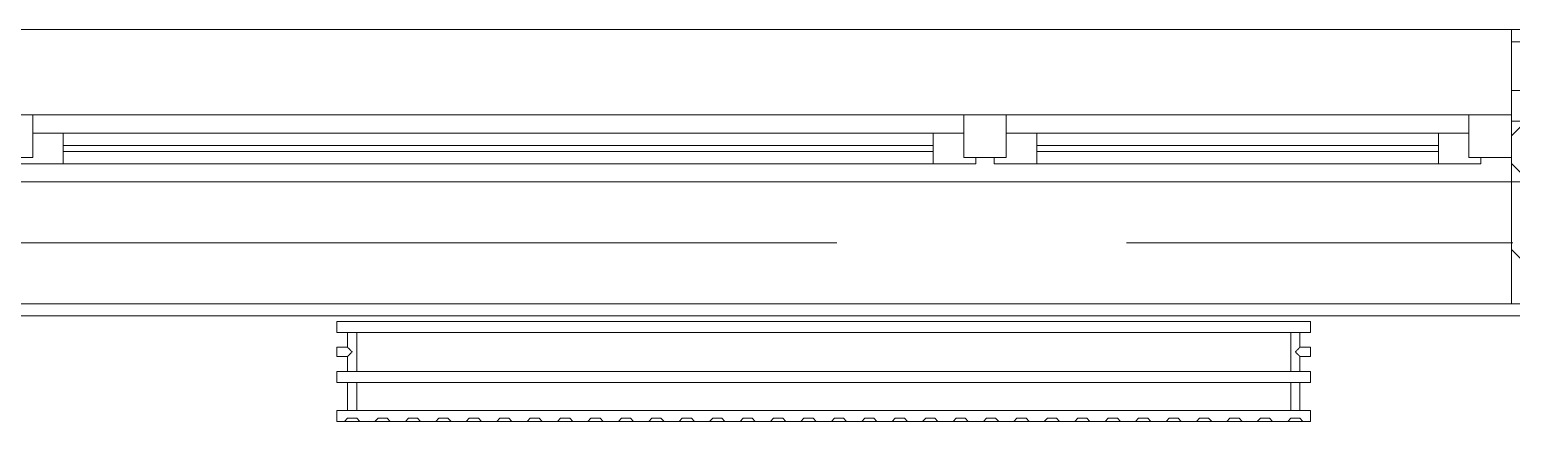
# Model space of a CAD drawing. Header units: millimetres. Extents: x 35143 to 244272, y -8553 to 29000.
# Drawn here: x 77915 to 80350, y 26707 to 27350 of the extents above; entities that cross this region are included whole.
import ezdxf

# ---------------------------------------------------------------- set-up
doc = ezdxf.new("R2010")
doc.units = ezdxf.units.MM
doc.linetypes.add('Осевая', pattern=[3175, 635, -476.25, 1587.5, -476.25])
for name, color, linetype, lineweight in [('A-GLAZ', 7, 'Continuous', 9), ('A-WALL', 7, 'Continuous', 9), ('A-WALL-1', 7, 'Continuous', 13), ('I-WALL', 7, 'Continuous', 9), ('Оси-2', 7, 'Осевая', 9)]:
    doc.layers.add(name, color=color, linetype=linetype, lineweight=lineweight)
doc.layers.add('M-EQPM-1', color=7, linetype='Continuous', lineweight=9, true_color=0xaaaaaa)
pattern_1 = [(45, (0, 0), (-70.71068, 70.71068), []), (135, (0, 0), (-70.71068, -70.71068), [])]

# ---------------------------------------------------------------- blocks, each defined once
blk = doc.blocks.new('120_Окно_СКБ_2Ст - 120_Окно_СКБ_2Ст 2500х2500 _мал створка справа_-23206729-План монтажа стен и перегородок 2 этажа в осях 12-23')
at = {"layer": 'A-GLAZ'}
for p, q in [((-1250, -75), (-1250, -5)), ((-1250, -5), (-1180, -5)), ((1250, -5), (-1250, -5)), ((-1180, -5), (-1180, -75)), ((350, -75), (350, -5)), ((350, -5), (420, -5)), ((420, -5), (420, -75)), ((1180, -75), (1180, -5)), ((1180, -5), (1250, -5)), ((1250, -5), (1250, -75)), ((350, -35), (-1180, -35)), ((-1180, -35), (-1180, -75)), ((-1130, -85), (-1130, -35)), ((300, -85), (300, -35)), ((350, -75), (350, -35)), ((1180, -35), (420, -35)), ((420, -35), (420, -75)), ((470, -85), (470, -35)), ((1130, -85), (1130, -35)), ((1180, -75), (1180, -35)), ((-1130, -55), (300, -55)), ((300, -65), (-1130, -65)), ((470, -55), (1130, -55)), ((1130, -65), (470, -65)), ((-1180, -75), (-1250, -75)), ((-1250, -75), (-1200, -75)), ((-1180, -75), (-1200, -75)), ((-1200, -75), (-1200, -85)), ((-1200, -85), (370, -85)), ((370, -85), (-1200, -85)), ((420, -75), (350, -75)), ((370, -75), (350, -75)), ((370, -75), (400, -75)), ((370, -85), (370, -75)), ((420, -75), (400, -75)), ((400, -75), (400, -85)), ((400, -85), (1200, -85)), ((1200, -85), (400, -85)), ((1250, -75), (1180, -75)), ((1200, -75), (1180, -75)), ((1200, -75), (1250, -75)), ((1200, -85), (1200, -75))]:
    blk.add_line(p, q, dxfattribs=at)
blk = doc.blocks.new('radiator_prado_classic_z_tip_30_po exemplyaru - Classic Z Тип 30-500-V53-План монтажа стен и перегородок 2 этажа в осях 12-23')
at = {"layer": 'M-EQPM-1'}
for p, q in [((0, 228), (0, 210)), ((1600, 228), (0, 228)), ((0, 210), (0, 228)), ((0, 228), (12.5, 228)), ((12.5, 228), (37.5, 228)), ((37.5, 228), (12.5, 228)), ((12.5, 228), (37.5, 228)), ((12.5, 228), (17.5, 223)), ((12.5, 228), (17.5, 223)), ((32.5, 223), (17.5, 223)), ((17.5, 223), (32.5, 223)), ((32.5, 223), (37.5, 228)), ((37.5, 228), (32.5, 223)), ((37.5, 228), (62.5, 228)), ((62.5, 228), (87.5, 228)), ((87.5, 228), (62.5, 228)), ((62.5, 228), (87.5, 228)), ((62.5, 228), (67.5, 223)), ((62.5, 228), (67.5, 223)), ((82.5, 223), (67.5, 223)), ((67.5, 223), (82.5, 223)), ((82.5, 223), (87.5, 228)), ((87.5, 228), (82.5, 223)), ((87.5, 228), (112.5, 228)), ((112.5, 228), (137.5, 228)), ((137.5, 228), (112.5, 228)), ((112.5, 228), (137.5, 228)), ((112.5, 228), (117.5, 223)), ((112.5, 228), (117.5, 223)), ((132.5, 223), (117.5, 223)), ((117.5, 223), (132.5, 223)), ((132.5, 223), (137.5, 228)), ((137.5, 228), (132.5, 223)), ((137.5, 228), (162.5, 228)), ((162.5, 228), (187.5, 228)), ((187.5, 228), (162.5, 228)), ((162.5, 228), (187.5, 228)), ((162.5, 228), (167.5, 223)), ((162.5, 228), (167.5, 223)), ((182.5, 223), (167.5, 223)), ((167.5, 223), (182.5, 223)), ((182.5, 223), (187.5, 228)), ((187.5, 228), (182.5, 223)), ((187.5, 228), (212.5, 228)), ((212.5, 228), (237.5, 228)), ((237.5, 228), (212.5, 228)), ((212.5, 228), (237.5, 228)), ((212.5, 228), (217.5, 223)), ((212.5, 228), (217.5, 223)), ((232.5, 223), (217.5, 223)), ((217.5, 223), (232.5, 223)), ((232.5, 223), (237.5, 228)), ((237.5, 228), (232.5, 223)), ((237.5, 228), (262.5, 228)), ((262.5, 228), (287.5, 228)), ((287.5, 228), (262.5, 228)), ((262.5, 228), (287.5, 228)), ((262.5, 228), (267.5, 223)), ((262.5, 228), (267.5, 223)), ((282.5, 223), (267.5, 223)), ((267.5, 223), (282.5, 223)), ((282.5, 223), (287.5, 228)), ((287.5, 228), (282.5, 223)), ((287.5, 228), (312.5, 228)), ((312.5, 228), (337.5, 228)), ((337.5, 228), (312.5, 228)), ((312.5, 228), (337.5, 228)), ((312.5, 228), (317.5, 223)), ((312.5, 228), (317.5, 223)), ((332.5, 223), (317.5, 223)), ((317.5, 223), (332.5, 223)), ((332.5, 223), (337.5, 228)), ((337.5, 228), (332.5, 223)), ((337.5, 228), (362.5, 228)), ((362.5, 228), (387.5, 228)), ((387.5, 228), (362.5, 228)), ((362.5, 228), (387.5, 228)), ((362.5, 228), (367.5, 223)), ((362.5, 228), (367.5, 223)), ((382.5, 223), (367.5, 223)), ((367.5, 223), (382.5, 223)), ((382.5, 223), (387.5, 228)), ((387.5, 228), (382.5, 223)), ((387.5, 228), (412.5, 228)), ((412.5, 228), (437.5, 228)), ((437.5, 228), (412.5, 228)), ((412.5, 228), (437.5, 228)), ((412.5, 228), (417.5, 223)), ((412.5, 228), (417.5, 223)), ((432.5, 223), (417.5, 223)), ((417.5, 223), (432.5, 223)), ((432.5, 223), (437.5, 228)), ((437.5, 228), (432.5, 223)), ((437.5, 228), (462.5, 228)), ((462.5, 228), (487.5, 228)), ((487.5, 228), (462.5, 228)), ((462.5, 228), (487.5, 228)), ((462.5, 228), (467.5, 223)), ((462.5, 228), (467.5, 223)), ((482.5, 223), (467.5, 223)), ((467.5, 223), (482.5, 223)), ((482.5, 223), (487.5, 228)), ((487.5, 228), (482.5, 223)), ((487.5, 228), (512.5, 228)), ((512.5, 228), (537.5, 228)), ((537.5, 228), (512.5, 228)), ((512.5, 228), (537.5, 228)), ((512.5, 228), (517.5, 223)), ((512.5, 228), (517.5, 223)), ((532.5, 223), (517.5, 223)), ((517.5, 223), (532.5, 223)), ((532.5, 223), (537.5, 228)), ((537.5, 228), (532.5, 223)), ((537.5, 228), (562.5, 228)), ((562.5, 228), (587.5, 228)), ((587.5, 228), (562.5, 228)), ((562.5, 228), (587.5, 228)), ((562.5, 228), (567.5, 223)), ((562.5, 228), (567.5, 223)), ((582.5, 223), (567.5, 223)), ((567.5, 223), (582.5, 223)), ((582.5, 223), (587.5, 228)), ((587.5, 228), (582.5, 223)), ((587.5, 228), (612.5, 228)), ((612.5, 228), (637.5, 228)), ((637.5, 228), (612.5, 228)), ((612.5, 228), (637.5, 228)), ((612.5, 228), (617.5, 223)), ((612.5, 228), (617.5, 223)), ((632.5, 223), (617.5, 223)), ((617.5, 223), (632.5, 223)), ((632.5, 223), (637.5, 228)), ((637.5, 228), (632.5, 223)), ((637.5, 228), (662.5, 228)), ((662.5, 228), (687.5, 228)), ((687.5, 228), (662.5, 228)), ((662.5, 228), (687.5, 228)), ((662.5, 228), (667.5, 223)), ((662.5, 228), (667.5, 223)), ((682.5, 223), (667.5, 223)), ((667.5, 223), (682.5, 223)), ((682.5, 223), (687.5, 228)), ((687.5, 228), (682.5, 223)), ((687.5, 228), (712.5, 228)), ((712.5, 228), (737.5, 228)), ((737.5, 228), (712.5, 228)), ((712.5, 228), (737.5, 228)), ((712.5, 228), (717.5, 223)), ((712.5, 228), (717.5, 223)), ((732.5, 223), (717.5, 223)), ((717.5, 223), (732.5, 223)), ((732.5, 223), (737.5, 228)), ((737.5, 228), (732.5, 223)), ((737.5, 228), (762.5, 228)), ((762.5, 228), (787.5, 228)), ((787.5, 228), (762.5, 228)), ((762.5, 228), (787.5, 228)), ((762.5, 228), (767.5, 223)), ((762.5, 228), (767.5, 223)), ((782.5, 223), (767.5, 223)), ((767.5, 223), (782.5, 223)), ((782.5, 223), (787.5, 228)), ((787.5, 228), (782.5, 223)), ((787.5, 228), (812.5, 228)), ((812.5, 228), (837.5, 228)), ((837.5, 228), (812.5, 228)), ((812.5, 228), (837.5, 228)), ((812.5, 228), (817.5, 223)), ((812.5, 228), (817.5, 223)), ((832.5, 223), (817.5, 223)), ((817.5, 223), (832.5, 223)), ((832.5, 223), (837.5, 228)), ((837.5, 228), (832.5, 223)), ((837.5, 228), (862.5, 228)), ((862.5, 228), (887.5, 228)), ((887.5, 228), (862.5, 228)), ((862.5, 228), (887.5, 228)), ((862.5, 228), (867.5, 223)), ((862.5, 228), (867.5, 223)), ((882.5, 223), (867.5, 223)), ((867.5, 223), (882.5, 223)), ((882.5, 223), (887.5, 228)), ((887.5, 228), (882.5, 223)), ((887.5, 228), (912.5, 228)), ((912.5, 228), (937.5, 228)), ((937.5, 228), (912.5, 228)), ((912.5, 228), (937.5, 228)), ((912.5, 228), (917.5, 223)), ((912.5, 228), (917.5, 223)), ((932.5, 223), (917.5, 223)), ((917.5, 223), (932.5, 223)), ((932.5, 223), (937.5, 228)), ((937.5, 228), (932.5, 223)), ((937.5, 228), (962.5, 228)), ((962.5, 228), (987.5, 228)), ((987.5, 228), (962.5, 228)), ((962.5, 228), (987.5, 228)), ((962.5, 228), (967.5, 223)), ((962.5, 228), (967.5, 223)), ((982.5, 223), (967.5, 223)), ((967.5, 223), (982.5, 223)), ((982.5, 223), (987.5, 228)), ((987.5, 228), (982.5, 223)), ((987.5, 228), (1012.5, 228)), ((1012.5, 228), (1037.5, 228)), ((1037.5, 228), (1012.5, 228)), ((1012.5, 228), (1037.5, 228)), ((1012.5, 228), (1017.5, 223)), ((1012.5, 228), (1017.5, 223)), ((1032.5, 223), (1017.5, 223)), ((1017.5, 223), (1032.5, 223)), ((1032.5, 223), (1037.5, 228)), ((1037.5, 228), (1032.5, 223)), ((1037.5, 228), (1062.5, 228)), ((1062.5, 228), (1087.5, 228)), ((1087.5, 228), (1062.5, 228)), ((1062.5, 228), (1087.5, 228)), ((1062.5, 228), (1067.5, 223)), ((1062.5, 228), (1067.5, 223)), ((1082.5, 223), (1067.5, 223)), ((1067.5, 223), (1082.5, 223)), ((1082.5, 223), (1087.5, 228)), ((1087.5, 228), (1082.5, 223)), ((1087.5, 228), (1112.5, 228)), ((1112.5, 228), (1137.5, 228)), ((1137.5, 228), (1112.5, 228)), ((1112.5, 228), (1137.5, 228)), ((1112.5, 228), (1117.5, 223)), ((1112.5, 228), (1117.5, 223)), ((1132.5, 223), (1117.5, 223)), ((1117.5, 223), (1132.5, 223)), ((1132.5, 223), (1137.5, 228)), ((1137.5, 228), (1132.5, 223)), ((1137.5, 228), (1162.5, 228)), ((1162.5, 228), (1187.5, 228)), ((1187.5, 228), (1162.5, 228)), ((1162.5, 228), (1187.5, 228)), ((1162.5, 228), (1167.5, 223)), ((1162.5, 228), (1167.5, 223)), ((1182.5, 223), (1167.5, 223)), ((1167.5, 223), (1182.5, 223)), ((1182.5, 223), (1187.5, 228)), ((1187.5, 228), (1182.5, 223)), ((1187.5, 228), (1212.5, 228)), ((1212.5, 228), (1237.5, 228)), ((1237.5, 228), (1212.5, 228)), ((1212.5, 228), (1237.5, 228)), ((1212.5, 228), (1217.5, 223)), ((1212.5, 228), (1217.5, 223)), ((1232.5, 223), (1217.5, 223)), ((1217.5, 223), (1232.5, 223)), ((1232.5, 223), (1237.5, 228)), ((1237.5, 228), (1232.5, 223)), ((1237.5, 228), (1262.5, 228)), ((1262.5, 228), (1287.5, 228)), ((1287.5, 228), (1262.5, 228)), ((1262.5, 228), (1287.5, 228)), ((1262.5, 228), (1267.5, 223)), ((1262.5, 228), (1267.5, 223)), ((1282.5, 223), (1267.5, 223)), ((1267.5, 223), (1282.5, 223)), ((1282.5, 223), (1287.5, 228)), ((1287.5, 228), (1282.5, 223)), ((1287.5, 228), (1312.5, 228)), ((1312.5, 228), (1337.5, 228)), ((1337.5, 228), (1312.5, 228)), ((1312.5, 228), (1337.5, 228)), ((1312.5, 228), (1317.5, 223)), ((1312.5, 228), (1317.5, 223)), ((1332.5, 223), (1317.5, 223)), ((1317.5, 223), (1332.5, 223)), ((1332.5, 223), (1337.5, 228)), ((1337.5, 228), (1332.5, 223)), ((1337.5, 228), (1362.5, 228)), ((1362.5, 228), (1387.5, 228)), ((1387.5, 228), (1362.5, 228)), ((1362.5, 228), (1387.5, 228)), ((1362.5, 228), (1367.5, 223)), ((1362.5, 228), (1367.5, 223)), ((1382.5, 223), (1367.5, 223)), ((1367.5, 223), (1382.5, 223)), ((1382.5, 223), (1387.5, 228)), ((1387.5, 228), (1382.5, 223)), ((1387.5, 228), (1412.5, 228)), ((1412.5, 228), (1437.5, 228)), ((1437.5, 228), (1412.5, 228)), ((1412.5, 228), (1437.5, 228)), ((1412.5, 228), (1417.5, 223)), ((1412.5, 228), (1417.5, 223)), ((1432.5, 223), (1417.5, 223)), ((1417.5, 223), (1432.5, 223)), ((1432.5, 223), (1437.5, 228)), ((1437.5, 228), (1432.5, 223)), ((1437.5, 228), (1462.5, 228)), ((1462.5, 228), (1487.5, 228)), ((1487.5, 228), (1462.5, 228)), ((1462.5, 228), (1487.5, 228)), ((1462.5, 228), (1467.5, 223)), ((1462.5, 228), (1467.5, 223)), ((1482.5, 223), (1467.5, 223)), ((1467.5, 223), (1482.5, 223)), ((1482.5, 223), (1487.5, 228)), ((1487.5, 228), (1482.5, 223)), ((1487.5, 228), (1512.5, 228)), ((1512.5, 228), (1537.5, 228)), ((1537.5, 228), (1512.5, 228)), ((1512.5, 228), (1537.5, 228)), ((1512.5, 228), (1517.5, 223)), ((1512.5, 228), (1517.5, 223)), ((1532.5, 223), (1517.5, 223)), ((1517.5, 223), (1532.5, 223)), ((1532.5, 223), (1537.5, 228)), ((1537.5, 228), (1532.5, 223)), ((1537.5, 228), (1562.5, 228)), ((1562.5, 228), (1587.5, 228)), ((1587.5, 228), (1562.5, 228)), ((1562.5, 228), (1587.5, 228)), ((1562.5, 228), (1567.5, 223)), ((1562.5, 228), (1567.5, 223)), ((1582.5, 223), (1567.5, 223)), ((1567.5, 223), (1582.5, 223)), ((1582.5, 223), (1587.5, 228)), ((1587.5, 228), (1582.5, 223)), ((1587.5, 228), (1600, 228)), ((1600, 210), (1600, 228)), ((1600, 228), (1600, 210)), ((0, 210), (1600, 210)), ((17.5, 210), (0, 210)), ((17.5, 210), (17.5, 164)), ((17.5, 210), (17.5, 164)), ((26.9, 210), (17.5, 210)), ((17.5, 210), (32.5, 210)), ((32.5, 210), (17.5, 210)), ((17.5, 210), (17.8, 210)), ((17.8, 210), (32.5, 210)), ((19.7, 210), (18.5, 210)), ((31.5, 210), (21.2, 210)), ((32.5, 210), (26.9, 210)), ((32.5, 164), (32.5, 210)), ((32.5, 164), (32.5, 210)), ((1567.5, 210), (32.5, 210)), ((1567.5, 210), (1567.5, 164)), ((1567.5, 210), (1567.5, 164)), ((1582.5, 210), (1567.5, 210)), ((1567.5, 210), (1567.8, 210)), ((1582.5, 210), (1567.5, 210)), ((1567.5, 210), (1582.5, 210)), ((1567.8, 210), (1582.5, 210)), ((1581.5, 210), (1568.5, 210)), ((1582.5, 164), (1582.5, 210)), ((1582.5, 164), (1582.5, 210)), ((1600, 210), (1582.5, 210)), ((1600, 164), (0, 164)), ((0, 164), (0, 146)), ((0, 146), (0, 164)), ((0, 164), (17.5, 164)), ((23.1, 164), (17.5, 164)), ((17.5, 164), (32.5, 164)), ((32.5, 164), (17.5, 164)), ((17.5, 164), (17.8, 164)), ((17.8, 164), (32.5, 164)), ((18.5, 164), (19.7, 164)), ((21.2, 164), (31.5, 164)), ((25, 164), (23.1, 164)), ((26.9, 164), (25, 164)), ((32.5, 164), (26.9, 164)), ((32.5, 164), (1567.5, 164)), ((1582.5, 164), (1567.5, 164)), ((1567.5, 164), (1573.1, 164)), ((1582.5, 164), (1567.5, 164)), ((1567.5, 164), (1582.5, 164)), ((1568.5, 164), (1581.5, 164)), ((1573.1, 164), (1580.3, 164)), ((1580.3, 164), (1582.5, 164)), ((1582.5, 164), (1600, 164)), ((1600, 146), (1600, 164)), ((1600, 164), (1600, 146)), ((0, 146), (1600, 146)), ((17.5, 146), (0, 146)), ((17.5, 146), (17.5, 121.5)), ((17.5, 146), (17.5, 121.5)), ((17.5, 146), (32.5, 146)), ((32.5, 146), (17.5, 146)), ((17.5, 146), (32.5, 146)), ((32.5, 146), (17.5, 146)), ((19.7, 146), (18.5, 146)), ((31.5, 146), (21.2, 146)), ((32.5, 82), (32.5, 146)), ((32.5, 82), (32.5, 146)), ((1567.5, 146), (32.5, 146)), ((1567.5, 146), (1567.5, 82)), ((1567.5, 146), (1567.5, 82)), ((1567.5, 146), (1582.5, 146)), ((1576.9, 146), (1567.5, 146)), ((1567.5, 146), (1578.7, 146)), ((1582.5, 146), (1567.5, 146)), ((1581.5, 146), (1568.5, 146)), ((1582.5, 146), (1576.9, 146)), ((1578.7, 146), (1582.5, 146)), ((1582.5, 121.5), (1582.5, 146)), ((1582.5, 121.5), (1582.5, 146)), ((1600, 146), (1582.5, 146)), ((17.5, 121.5), (0, 121.5)), ((17.5, 121.5), (0, 121.5)), ((0, 121.5), (0, 121.2)), ((0, 106.5), (0, 121.5)), ((0, 121.2), (0, 115.9)), ((0, 121.2), (0, 120.5)), ((0, 120.5), (0, 121.2)), ((0, 121.2), (0, 121.2)), ((0, 120.5), (0, 119.3)), ((0, 119.3), (0, 120.5)), ((0, 119.3), (0, 117.8)), ((0, 117.8), (0, 119.3)), ((0, 117.8), (0, 115.9)), ((0, 115.9), (0, 117.8)), ((0, 115.9), (0, 106.8)), ((0, 115.9), (0, 114)), ((0, 114), (0, 115.9)), ((0, 114), (0, 112.1)), ((0, 112.1), (0, 114)), ((0, 112.1), (0, 108.7)), ((0, 108.7), (0, 112.1)), ((0, 108.7), (0, 106.8)), ((0, 106.8), (0, 108.7)), ((0, 106.8), (0, 106.5)), ((0, 106.8), (0, 106.8)), ((0, 106.5), (17.5, 106.5)), ((0, 106.5), (17.5, 106.5)), ((17.5, 106.5), (17.5, 82)), ((17.5, 106.5), (17.5, 82)), ((1600, 121.5), (1582.5, 121.5)), ((1600, 121.5), (1582.5, 121.5)), ((1582.5, 82), (1582.5, 106.5)), ((1582.5, 106.5), (1600, 106.5)), ((1582.5, 82), (1582.5, 106.5)), ((1582.5, 106.5), (1600, 106.5)), ((1600, 121.5), (1600, 106.5)), ((1600, 121.2), (1600, 121.5)), ((1600, 121.5), (1600, 121.2)), ((1600, 121.2), (1600, 121.5)), ((1600, 108.7), (1600, 121.2)), ((1600, 121.2), (1600, 106.8)), ((1600, 106.8), (1600, 121.2)), ((1600, 106.8), (1600, 108.7)), ((1600, 106.5), (1600, 106.8)), ((1600, 106.8), (1600, 106.5)), ((1600, 106.5), (1600, 106.8)), ((1600, 82), (0, 82)), ((0, 82), (0, 64)), ((0, 64), (0, 82)), ((0, 82), (17.5, 82)), ((32.5, 82), (17.5, 82)), ((17.5, 82), (32.5, 82)), ((32.5, 82), (17.5, 82)), ((17.5, 82), (32.5, 82)), ((18.5, 82), (19.7, 82)), ((21.2, 82), (31.5, 82)), ((32.5, 82), (1567.5, 82)), ((1582.5, 82), (1567.5, 82)), ((1567.5, 82), (1582.5, 82)), ((1575, 82), (1567.5, 82)), ((1567.5, 82), (1582.5, 82)), ((1568.5, 82), (1581.5, 82)), ((1582.5, 82), (1575, 82)), ((1582.5, 82), (1600, 82)), ((1600, 64), (1600, 82)), ((1600, 82), (1600, 64)), ((1600, 64), (0, 64)), ((0, 64), (1600, 64))]:
    blk.add_line(p, q, dxfattribs=at)
for points, knots in [([(17.8, 121.2), (17.7, 121.3), (17.7, 121.3), (17.5, 121.5), (17.5, 121.5), (17.5, 121.5)], [0.8571429, 0.8571429, 0.8571429, 0.8571429, 0.8928571, 0.9285714, 1, 1, 1, 1]), ([(17.5, 121.5), (17.5, 121.5), (17.5, 121.5), (17.7, 121.3), (17.7, 121.3), (17.8, 121.2)], [0, 0, 0, 0, 0.0714286, 0.1071429, 0.1428571, 0.1428571, 0.1428571, 0.1428571]), ([(17.5, 121.5), (17.5, 121.5), (17.5, 121.5), (17.7, 121.3), (17.7, 121.3), (17.8, 121.2)], [0, 0, 0, 0, 0.0714286, 0.1071429, 0.1428571, 0.1428571, 0.1428571, 0.1428571]), ([(25, 114), (24.5, 114.5), (23.6, 115.4), (22.4, 116.6), (21.6, 117.4), (21.1, 117.9), (20.8, 118.2), (20.5, 118.5), (20.2, 118.8), (19.8, 119.1), (19.6, 119.4), (19.3, 119.7), (19, 120), (18.7, 120.3), (18.5, 120.5), (18.3, 120.7), (18.1, 120.9), (17.9, 121.1), (17.8, 121.2), (17.7, 121.3), (17.5, 121.5), (17.5, 121.5), (17.5, 121.5)], [0, 0, 0, 0, 0.142857, 0.285714, 0.357143, 0.392857, 0.428571, 0.464286, 0.5, 0.535714, 0.571429, 0.607143, 0.642857, 0.678571, 0.714286, 0.75, 0.785714, 0.821429, 0.857143, 0.892857, 0.928571, 1, 1, 1, 1]), ([(17.5, 106.5), (17.5, 106.5), (17.5, 106.5), (17.7, 106.7), (17.8, 106.8), (17.9, 106.9), (18.1, 107.1), (18.3, 107.3), (18.5, 107.5), (18.7, 107.7), (19, 108), (19.3, 108.3), (19.6, 108.6), (19.8, 108.9), (20.3, 109.3), (20.7, 109.7), (21.1, 110.1), (21.6, 110.6), (22.4, 111.4), (23.6, 112.6), (24.5, 113.5), (25, 114)], [0, 0, 0, 0, 0.071429, 0.107143, 0.142857, 0.178571, 0.214286, 0.25, 0.285714, 0.321429, 0.357143, 0.392857, 0.428571, 0.464286, 0.5, 0.571429, 0.607143, 0.642857, 0.714286, 0.857143, 1, 1, 1, 1]), ([(20.8, 109.8), (20.7, 109.7), (20.5, 109.5), (20.2, 109.2), (19.9, 108.8), (19.6, 108.6), (19.3, 108.3), (19, 108), (18.7, 107.7), (18.5, 107.5), (18.3, 107.3), (18.1, 107.1), (17.9, 106.9), (17.8, 106.8), (17.7, 106.7), (17.5, 106.5), (17.5, 106.5), (17.5, 106.5)], [0.4285714, 0.4285714, 0.4285714, 0.4285714, 0.4642857, 0.5, 0.5357143, 0.5714286, 0.6071429, 0.6428571, 0.6785714, 0.7142857, 0.75, 0.7857143, 0.8214286, 0.8571429, 0.8928571, 0.9285714, 1, 1, 1, 1]), ([(20.8, 109.8), (20.7, 109.7), (20.5, 109.5), (20.2, 109.2), (19.8, 108.9), (19.6, 108.6), (19.3, 108.3), (19, 108), (18.7, 107.7), (18.5, 107.5), (18.3, 107.3), (18.1, 107.1), (17.9, 106.9), (17.8, 106.8), (17.7, 106.7), (17.5, 106.5), (17.5, 106.5), (17.5, 106.5)], [0.4285714, 0.4285714, 0.4285714, 0.4285714, 0.4642857, 0.5, 0.5357143, 0.5714286, 0.6071429, 0.6428571, 0.6785714, 0.7142857, 0.75, 0.7857143, 0.8214286, 0.8571429, 0.8928571, 0.9285714, 1, 1, 1, 1]), ([(17.5, 106.5), (17.5, 106.5), (17.5, 106.5), (17.7, 106.7), (17.7, 106.7), (17.8, 106.8)], [0, 0, 0, 0, 0.0714286, 0.1071429, 0.1428571, 0.1428571, 0.1428571, 0.1428571]), ([(17.8, 106.8), (17.7, 106.7), (17.7, 106.7), (17.5, 106.5), (17.5, 106.5), (17.5, 106.5)], [0.8571429, 0.8571429, 0.8571429, 0.8571429, 0.8928571, 0.9285714, 1, 1, 1, 1]), ([(17.8, 106.8), (17.7, 106.7), (17.7, 106.7), (17.5, 106.5), (17.5, 106.5), (17.5, 106.5)], [0.8571429, 0.8571429, 0.8571429, 0.8571429, 0.8928571, 0.9285714, 1, 1, 1, 1]), ([(22.1, 116.9), (21.9, 117.1), (21.6, 117.4), (21.1, 117.9), (20.8, 118.2), (20.5, 118.5), (20.2, 118.8), (19.9, 119.2), (19.6, 119.4), (19.3, 119.7), (19, 120), (18.7, 120.3), (18.5, 120.5), (18.3, 120.7), (18.1, 120.9), (17.9, 121.1), (17.8, 121.2), (17.8, 121.2)], [0.2857143, 0.2857143, 0.2857143, 0.2857143, 0.3571429, 0.3928571, 0.4285714, 0.4642857, 0.5, 0.5357143, 0.5714286, 0.6071429, 0.6428571, 0.6785714, 0.7142857, 0.75, 0.7857143, 0.8214286, 0.8571429, 0.8571429, 0.8571429, 0.8571429]), ([(17.8, 121.2), (17.8, 121.2), (17.9, 121.1), (18.1, 120.9), (18.3, 120.7), (18.5, 120.5), (18.7, 120.3), (19, 120), (19.3, 119.7), (19.6, 119.4), (19.9, 119.2), (20.3, 118.7), (20.6, 118.4), (20.8, 118.2)], [0.1428571, 0.1428571, 0.1428571, 0.1428571, 0.1785714, 0.2142857, 0.25, 0.2857143, 0.3214286, 0.3571429, 0.3928571, 0.4285714, 0.4642857, 0.5, 0.5714286, 0.5714286, 0.5714286, 0.5714286]), ([(17.8, 121.2), (17.8, 121.2), (17.9, 121.1), (18.1, 120.9), (18.3, 120.7), (18.5, 120.5), (18.7, 120.3), (19, 120), (19.3, 119.7), (19.6, 119.4), (19.8, 119.1), (20.3, 118.7), (20.7, 118.3), (21.1, 117.9), (21.6, 117.4), (22.4, 116.6), (23.1, 115.9), (23.6, 115.4)], [0.1428571, 0.1428571, 0.1428571, 0.1428571, 0.1785714, 0.2142857, 0.25, 0.2857143, 0.3214286, 0.3571429, 0.3928571, 0.4285714, 0.4642857, 0.5, 0.5714286, 0.6071429, 0.6428571, 0.7142857, 0.8571429, 0.8571429, 0.8571429, 0.8571429]), ([(17.8, 106.8), (17.8, 106.8), (17.9, 106.9), (18.1, 107.1), (18.3, 107.3), (18.5, 107.5), (18.7, 107.7), (19, 108), (19.3, 108.3), (19.6, 108.6), (19.9, 108.8), (20.3, 109.3), (20.6, 109.6), (20.8, 109.8)], [0.1428571, 0.1428571, 0.1428571, 0.1428571, 0.1785714, 0.2142857, 0.25, 0.2857143, 0.3214286, 0.3571429, 0.3928571, 0.4285714, 0.4642857, 0.5, 0.5714286, 0.5714286, 0.5714286, 0.5714286]), ([(20.8, 118.2), (20.9, 118.1), (21.1, 117.9), (21.6, 117.4), (21.9, 117.1), (22.1, 116.9)], [0.5714286, 0.5714286, 0.5714286, 0.5714286, 0.6071429, 0.6428571, 0.7142857, 0.7142857, 0.7142857, 0.7142857]), ([(20.8, 109.8), (20.9, 109.9), (21.1, 110.1), (21.6, 110.6), (22.4, 111.4), (23.6, 112.6), (24.5, 113.5), (25, 114)], [0.5714286, 0.5714286, 0.5714286, 0.5714286, 0.6071429, 0.6428571, 0.7142857, 0.8571429, 1, 1, 1, 1]), ([(20.8, 109.8), (20.9, 109.9), (21.1, 110.1), (21.6, 110.6), (21.9, 110.9), (22.1, 111.1)], [0.5714286, 0.5714286, 0.5714286, 0.5714286, 0.6071429, 0.6428571, 0.7142857, 0.7142857, 0.7142857, 0.7142857]), ([(22.1, 111.1), (21.9, 110.9), (21.6, 110.6), (21.1, 110.1), (20.9, 109.9), (20.8, 109.8)], [0.2857143, 0.2857143, 0.2857143, 0.2857143, 0.3571429, 0.3928571, 0.4285714, 0.4285714, 0.4285714, 0.4285714]), ([(22.1, 111.1), (21.9, 110.9), (21.6, 110.6), (21.1, 110.1), (20.9, 109.9), (20.8, 109.8)], [0.2857143, 0.2857143, 0.2857143, 0.2857143, 0.3571429, 0.3928571, 0.4285714, 0.4285714, 0.4285714, 0.4285714]), ([(1575, 114), (1575.5, 114.5), (1576.4, 115.4), (1577.6, 116.6), (1578.4, 117.4), (1578.9, 117.9), (1579.2, 118.2), (1579.5, 118.5), (1579.8, 118.8), (1580.1, 119.2), (1580.4, 119.4), (1580.7, 119.7), (1581, 120), (1581.3, 120.3), (1581.5, 120.5), (1581.7, 120.7), (1581.9, 120.9), (1582.1, 121.1), (1582.2, 121.2), (1582.3, 121.3), (1582.5, 121.5), (1582.5, 121.5), (1582.5, 121.5)], [0, 0, 0, 0, 0.142857, 0.285714, 0.357143, 0.392857, 0.428571, 0.464286, 0.5, 0.535714, 0.571429, 0.607143, 0.642857, 0.678571, 0.714286, 0.75, 0.785714, 0.821429, 0.857143, 0.892857, 0.928571, 1, 1, 1, 1]), ([(1582.5, 106.5), (1582.5, 106.5), (1582.5, 106.5), (1582.3, 106.7), (1582.2, 106.8), (1582.1, 106.9), (1581.9, 107.1), (1581.7, 107.3), (1581.5, 107.5), (1581.3, 107.7), (1581, 108), (1580.7, 108.3), (1580.4, 108.6), (1580.1, 108.8), (1579.7, 109.3), (1579.3, 109.7), (1578.9, 110.1), (1578.4, 110.6), (1577.6, 111.4), (1576.4, 112.6), (1575.5, 113.5), (1575, 114)], [0, 0, 0, 0, 0.071429, 0.107143, 0.142857, 0.178571, 0.214286, 0.25, 0.285714, 0.321429, 0.357143, 0.392857, 0.428571, 0.464286, 0.5, 0.571429, 0.607143, 0.642857, 0.714286, 0.857143, 1, 1, 1, 1]), ([(1579.2, 109.8), (1579.1, 109.9), (1578.9, 110.1), (1578.4, 110.6), (1577.6, 111.4), (1576.4, 112.6), (1575.5, 113.5), (1575, 114)], [0.5714286, 0.5714286, 0.5714286, 0.5714286, 0.6071429, 0.6428571, 0.7142857, 0.8571429, 1, 1, 1, 1]), ([(1582.2, 121.2), (1582.2, 121.2), (1582.1, 121.1), (1581.9, 120.9), (1581.7, 120.7), (1581.5, 120.5), (1581.3, 120.3), (1581, 120), (1580.7, 119.7), (1580.4, 119.4), (1580.1, 119.2), (1579.7, 118.7), (1579.3, 118.3), (1578.9, 117.9), (1578.4, 117.4), (1577.6, 116.6), (1576.9, 115.9), (1576.4, 115.4)], [0.1428571, 0.1428571, 0.1428571, 0.1428571, 0.1785714, 0.2142857, 0.25, 0.2857143, 0.3214286, 0.3571429, 0.3928571, 0.4285714, 0.4642857, 0.5, 0.5714286, 0.6071429, 0.6428571, 0.7142857, 0.8571429, 0.8571429, 0.8571429, 0.8571429]), ([(1582.2, 121.2), (1582.2, 121.2), (1582.1, 121.1), (1581.9, 120.9), (1581.7, 120.7), (1581.5, 120.5), (1581.3, 120.3), (1581, 120), (1580.7, 119.7), (1580.4, 119.4), (1580.1, 119.2), (1579.7, 118.7), (1579.3, 118.3), (1578.9, 117.9), (1578.4, 117.4), (1577.6, 116.6), (1576.9, 115.9), (1576.4, 115.4)], [0.1428571, 0.1428571, 0.1428571, 0.1428571, 0.1785714, 0.2142857, 0.25, 0.2857143, 0.3214286, 0.3571429, 0.3928571, 0.4285714, 0.4642857, 0.5, 0.5714286, 0.6071429, 0.6428571, 0.7142857, 0.8571429, 0.8571429, 0.8571429, 0.8571429]), ([(1576.4, 115.4), (1576.9, 115.9), (1577.6, 116.6), (1578.4, 117.4), (1578.9, 117.9), (1579.2, 118.2), (1579.5, 118.5), (1579.8, 118.8), (1580.1, 119.2), (1580.4, 119.4), (1580.7, 119.7), (1581, 120), (1581.3, 120.3), (1581.5, 120.5), (1581.7, 120.7), (1581.9, 120.9), (1582.1, 121.1), (1582.2, 121.2), (1582.2, 121.2)], [0.1428571, 0.1428571, 0.1428571, 0.1428571, 0.2857143, 0.3571429, 0.3928571, 0.4285714, 0.4642857, 0.5, 0.5357143, 0.5714286, 0.6071429, 0.6428571, 0.6785714, 0.7142857, 0.75, 0.7857143, 0.8214286, 0.8571429, 0.8571429, 0.8571429, 0.8571429]), ([(1577.9, 111.1), (1578.1, 110.9), (1578.4, 110.6), (1578.9, 110.1), (1579.1, 109.9), (1579.2, 109.8)], [0.2857143, 0.2857143, 0.2857143, 0.2857143, 0.3571429, 0.3928571, 0.4285714, 0.4285714, 0.4285714, 0.4285714]), ([(1577.9, 111.1), (1578.1, 110.9), (1578.4, 110.6), (1578.9, 110.1), (1579.1, 109.9), (1579.2, 109.8)], [0.2857143, 0.2857143, 0.2857143, 0.2857143, 0.3571429, 0.3928571, 0.4285714, 0.4285714, 0.4285714, 0.4285714]), ([(1579.2, 109.8), (1579.1, 109.9), (1578.9, 110.1), (1578.4, 110.6), (1578.1, 110.9), (1577.9, 111.1)], [0.5714286, 0.5714286, 0.5714286, 0.5714286, 0.6071429, 0.6428571, 0.7142857, 0.7142857, 0.7142857, 0.7142857]), ([(1579.2, 109.8), (1579.3, 109.7), (1579.5, 109.5), (1579.8, 109.2), (1580.1, 108.8), (1580.4, 108.6), (1580.7, 108.3), (1581, 108), (1581.3, 107.7), (1581.5, 107.5), (1581.7, 107.3), (1581.9, 107.1), (1582.1, 106.9), (1582.2, 106.8), (1582.3, 106.7), (1582.5, 106.5), (1582.5, 106.5), (1582.5, 106.5)], [0.4285714, 0.4285714, 0.4285714, 0.4285714, 0.4642857, 0.5, 0.5357143, 0.5714286, 0.6071429, 0.6428571, 0.6785714, 0.7142857, 0.75, 0.7857143, 0.8214286, 0.8571429, 0.8928571, 0.9285714, 1, 1, 1, 1]), ([(1579.2, 109.8), (1579.3, 109.7), (1579.5, 109.5), (1579.8, 109.2), (1580.1, 108.8), (1580.4, 108.6), (1580.7, 108.3), (1581, 108), (1581.3, 107.7), (1581.5, 107.5), (1581.7, 107.3), (1581.9, 107.1), (1582.1, 106.9), (1582.2, 106.8), (1582.3, 106.7), (1582.5, 106.5), (1582.5, 106.5), (1582.5, 106.5)], [0.4285714, 0.4285714, 0.4285714, 0.4285714, 0.4642857, 0.5, 0.5357143, 0.5714286, 0.6071429, 0.6428571, 0.6785714, 0.7142857, 0.75, 0.7857143, 0.8214286, 0.8571429, 0.8928571, 0.9285714, 1, 1, 1, 1]), ([(1582.2, 106.8), (1582.2, 106.8), (1582.1, 106.9), (1581.9, 107.1), (1581.7, 107.3), (1581.5, 107.5), (1581.3, 107.7), (1581, 108), (1580.7, 108.3), (1580.4, 108.6), (1580.1, 108.8), (1579.7, 109.3), (1579.4, 109.6), (1579.2, 109.8)], [0.1428571, 0.1428571, 0.1428571, 0.1428571, 0.1785714, 0.2142857, 0.25, 0.2857143, 0.3214286, 0.3571429, 0.3928571, 0.4285714, 0.4642857, 0.5, 0.5714286, 0.5714286, 0.5714286, 0.5714286]), ([(1582.5, 121.5), (1582.5, 121.5), (1582.5, 121.5), (1582.3, 121.3), (1582.3, 121.3), (1582.2, 121.2)], [0, 0, 0, 0, 0.0714286, 0.1071429, 0.1428571, 0.1428571, 0.1428571, 0.1428571]), ([(1582.5, 121.5), (1582.5, 121.5), (1582.5, 121.5), (1582.3, 121.3), (1582.3, 121.3), (1582.2, 121.2)], [0, 0, 0, 0, 0.0714286, 0.1071429, 0.1428571, 0.1428571, 0.1428571, 0.1428571]), ([(1582.2, 121.2), (1582.3, 121.3), (1582.3, 121.3), (1582.5, 121.5), (1582.5, 121.5), (1582.5, 121.5)], [0.8571429, 0.8571429, 0.8571429, 0.8571429, 0.8928571, 0.9285714, 1, 1, 1, 1]), ([(1582.2, 106.8), (1582.3, 106.7), (1582.3, 106.7), (1582.5, 106.5), (1582.5, 106.5), (1582.5, 106.5)], [0.8571429, 0.8571429, 0.8571429, 0.8571429, 0.8928571, 0.9285714, 1, 1, 1, 1]), ([(1582.2, 106.8), (1582.3, 106.7), (1582.3, 106.7), (1582.5, 106.5), (1582.5, 106.5), (1582.5, 106.5)], [0.8571429, 0.8571429, 0.8571429, 0.8571429, 0.8928571, 0.9285714, 1, 1, 1, 1]), ([(1582.5, 106.5), (1582.5, 106.5), (1582.5, 106.5), (1582.3, 106.7), (1582.3, 106.7), (1582.2, 106.8)], [0, 0, 0, 0, 0.0714286, 0.1071429, 0.1428571, 0.1428571, 0.1428571, 0.1428571])]:
    blk.add_open_spline(points, degree=3, knots=knots, dxfattribs=at)
for points in [[(20.8, 109.8), (20.7, 109.7), (20.5, 109.5), (20.2, 109.2), (19.9, 108.8), (19.6, 108.6), (19.3, 108.3), (19, 108), (18.7, 107.7), (18.5, 107.5), (18.3, 107.3), (18.1, 107.1), (17.9, 106.9), (17.8, 106.8), (17.8, 106.8)], [(20.8, 109.8), (20.7, 109.7), (20.5, 109.5), (20.2, 109.2), (19.8, 108.9), (19.6, 108.6), (19.3, 108.3), (19, 108), (18.7, 107.7), (18.5, 107.5), (18.3, 107.3), (18.1, 107.1), (17.9, 106.9), (17.8, 106.8), (17.8, 106.8)], [(23.6, 115.4), (23.1, 115.9), (22.6, 116.4), (22.1, 116.9)], [(22.1, 116.9), (22.6, 116.4), (23.1, 115.9), (23.6, 115.4)], [(25, 114), (24.5, 113.5), (23.6, 112.6), (22.6, 111.6), (22.1, 111.1)], [(22.1, 111.1), (22.6, 111.6), (23.1, 112.1), (23.6, 112.6)], [(23.6, 112.6), (23.1, 112.1), (22.6, 111.6), (22.1, 111.1)], [(25, 114), (24.5, 114.5), (24, 115), (23.6, 115.4)], [(23.6, 115.4), (24, 115), (24.5, 114.5), (25, 114)], [(23.6, 115.4), (24, 115), (24.5, 114.5), (25, 114)], [(23.6, 112.6), (24, 113), (24.5, 113.5), (25, 114)], [(25, 114), (24.5, 113.5), (24, 113), (23.6, 112.6)], [(1576.4, 115.4), (1576, 115), (1575.5, 114.5), (1575, 114)], [(1576.4, 115.4), (1576, 115), (1575.5, 114.5), (1575, 114)], [(1575, 114), (1575.5, 114.5), (1576, 115), (1576.4, 115.4)], [(1575, 114), (1575.5, 113.5), (1576, 113), (1576.4, 112.6)], [(1575, 114), (1575.5, 113.5), (1576.4, 112.6), (1577.4, 111.6), (1577.9, 111.1)], [(1577.9, 111.1), (1577.4, 111.6), (1576.4, 112.6), (1575.5, 113.5), (1575, 114)], [(1576.4, 112.6), (1576.9, 112.1), (1577.4, 111.6), (1577.9, 111.1)], [(1579.2, 109.8), (1579.3, 109.7), (1579.5, 109.5), (1579.8, 109.2), (1580.1, 108.8), (1580.4, 108.6), (1580.7, 108.3), (1581, 108), (1581.3, 107.7), (1581.5, 107.5), (1581.7, 107.3), (1581.9, 107.1), (1582.1, 106.9), (1582.2, 106.8), (1582.2, 106.8)], [(1579.2, 109.8), (1579.3, 109.7), (1579.5, 109.5), (1579.8, 109.2), (1580.1, 108.8), (1580.4, 108.6), (1580.7, 108.3), (1581, 108), (1581.3, 107.7), (1581.5, 107.5), (1581.7, 107.3), (1581.9, 107.1), (1582.1, 106.9), (1582.2, 106.8), (1582.2, 106.8)]]:
    blk.add_open_spline(points, degree=3, dxfattribs=at)

msp = doc.modelspace()

# ---------------------------------------------------------------- hatches: boundary and pattern name
at = {"layer": 'A-WALL'}
h = msp.add_hatch(dxfattribs=at)
h.set_pattern_fill('FP_21', color=256, style=0, pattern_type=2)
h.set_pattern_definition(pattern_1)
h.paths.add_polyline_path([(84535.7, 27200), (84535.7, 27250), (80350, 27250), (80350, 27200), (82002.1, 27200)])
h.paths.add_polyline_path([(77633.4, 27200), (77850, 27200), (77850, 27250), (76340, 27250), (76340, 27200)])
h.paths.add_polyline_path([(74240, 27200), (74240, 27250), (68860, 27250), (68860, 27200), (73264.7, 27200)])
h.paths.add_polyline_path([(67960, 27200), (67960, 27250), (66160, 27250), (66160, 27200), (67439.8, 27200)])
h.paths.add_polyline_path([(64955.2, 27200), (65260, 27200), (65260, 27250), (64180, 27250), (64180, 27200), (64527.3, 27200)])
h.paths.add_polyline_path([(60886.7, 27200), (61040, 27200), (61040, 27250), (59860, 27250), (59860, 27200), (60755.2, 27200)])
h.paths.add_polyline_path([(57160, 27200), (57160, 27250), (55909.9, 27250), (55909.9, 27200), (56518, 27200)])
h.paths.add_polyline_path([(55009.9, 27200), (55009.9, 27250), (53860.2, 27250), (53860.2, 27200), (54333.6, 27200)])
h.paths.add_polyline_path([(50760.2, 27200), (50760.2, 27250), (49660.3, 27250), (49660.3, 27200), (49964.9, 27200)])
h.paths.add_polyline_path([(48760.3, 27200), (48760.3, 27250), (47507, 27250), (47507, 27200), (48508.7, 27200)])
h.paths.add_polyline_path([(44407, 27200), (44407, 27250), (42010, 27250), (42010, 27200), (44140, 27200)])
h = msp.add_hatch(dxfattribs=at)
h.set_pattern_fill('FP_21', color=256, style=0, pattern_type=2)
h.set_pattern_definition(pattern_1)
h.paths.add_polyline_path([(84535.7, 27100), (84535.7, 27200), (80350, 27200), (80350, 27100), (84200, 27100)])
h.paths.add_polyline_path([(77850, 27100), (77850, 27200), (76340, 27200), (76340, 27100), (77633.4, 27100)])
h.paths.add_polyline_path([(73540, 27100), (74240, 27100), (74240, 27200), (68860, 27200), (68860, 27100), (73264.7, 27100)])
h.paths.add_polyline_path([(67439.8, 27100), (67960, 27100), (67960, 27200), (66160, 27200), (66160, 27100), (66760, 27100)])
h.paths.add_polyline_path([(64955.2, 27100), (65260, 27100), (65260, 27200), (64180, 27200), (64180, 27100), (64527.3, 27100)])
h.paths.add_polyline_path([(60755.2, 27100), (61040, 27100), (61040, 27200), (59860, 27200), (59860, 27100), (60158.6, 27100)])
h.paths.add_polyline_path([(57160, 27100), (57160, 27200), (55909.9, 27200), (55909.9, 27100), (56518, 27100)])
h.paths.add_polyline_path([(55009.9, 27100), (55009.9, 27200), (53860.2, 27200), (53860.2, 27100), (54333.6, 27100)])
h.paths.add_polyline_path([(49964.9, 27100), (50760.2, 27100), (50760.2, 27200), (49660.3, 27200), (49660.3, 27100)])
h.paths.add_polyline_path([(48508.7, 27100), (48760.3, 27100), (48760.3, 27200), (47507, 27200), (47507, 27100)])
h.paths.add_polyline_path([(44407, 27100), (44407, 27200), (42060, 27200), (42060, 27100), (44140, 27100)])
at = {"layer": 'I-WALL'}
h = msp.add_hatch(dxfattribs=at)
h.set_pattern_fill('FP_19', color=256, style=0, pattern_type=2)
h.set_pattern_definition([(135, (0, 0), (-70.71068, -70.71068), [])])
h.paths.add_polyline_path([(84100.7, 26900), (84200, 26900), (84200, 27100), (81150, 27100), (81150, 26900), (83458.4, 26900)])
h.paths.add_polyline_path([(80350, 26900), (80650, 26900), (80650, 27100), (80350, 27100), (80350, 26969.9)])
h.paths.add_polyline_path([(77850, 26900), (77850, 27100), (77250, 27100), (77250, 26900), (77670, 26900)])
h.paths.add_polyline_path([(76750, 26900), (76750, 27100), (76340, 27100), (76340, 26900)])
h.paths.add_polyline_path([(74240, 26900), (74240, 27100), (74040, 27100), (74040, 26900)])
h.paths.add_polyline_path([(73264.7, 26900), (73540, 26900), (73540, 27100), (70810, 27100), (70810, 26900), (72900.6, 26900)])
h.paths.add_polyline_path([(70310, 26900), (70310, 27100), (68860, 27100), (68860, 26900), (68896, 26900)])
h.paths.add_polyline_path([(66760, 26900), (67960, 26900), (67960, 27100), (66760, 27100), (66760, 26969.9)])
h.paths.add_polyline_path([(64160, 26900), (65260, 26900), (65260, 27100), (64160, 27100), (64160, 26969.9)])
h.paths.add_polyline_path([(61060, 26900), (61060, 27100), (59860, 27100), (59860, 26900), (60886.7, 26900)])
h.paths.add_polyline_path([(57160, 26900), (57160, 27100), (55909.9, 27100), (55909.9, 26900), (56882, 26900)])
h.paths.add_polyline_path([(55009.9, 26900), (55009.9, 27100), (53860.2, 27100), (53860.2, 26900), (54879.7, 26900)])
h.paths.add_polyline_path([(50760.2, 26900), (50760.2, 27100), (50364.8, 27100), (50364.8, 26900), (50693, 26900)])

# ---------------------------------------------------------------- linework, layer by layer
at = {"layer": 'A-WALL'}
for p, q in [((84535.7, 27350), (57160, 27350)), ((80350, 27350), (80350, 27100))]:
    msp.add_line(p, q, dxfattribs=at)
at = {"layer": 'A-WALL-1'}
for p, q in [((84535.7, 27330), (80350, 27330)), ((84535.7, 27250), (80350, 27250)), ((84535.7, 27200), (80350, 27200)), ((80650, 27100), (80350, 27100))]:
    msp.add_line(p, q, dxfattribs=at)
at = {"layer": 'I-WALL'}
for p, q in [((77850, 27100), (80350, 27100)), ((80350, 27100), (80350, 26900)), ((80650, 26900), (77670, 26900)), ((80650, 26880), (77670, 26880))]:
    msp.add_line(p, q, dxfattribs=at)
at = {"layer": 'Оси-2'}
msp.add_line((38442.5, 27000), (82250, 27000), dxfattribs=at)

# ---------------------------------------------------------------- block references
at = {"layer": 'A-GLAZ'}
msp.add_blockref('120_Окно_СКБ_2Ст - 120_Окно_СКБ_2Ст 2500х2500 _мал створка справа_-23206729-План монтажа стен и перегородок 2 этажа в осях 12-23', (79100, 27215), dxfattribs=at)
at = {"layer": 'M-EQPM-1', "rotation": 180}
msp.add_blockref('radiator_prado_classic_z_tip_30_po exemplyaru - Classic Z Тип 30-500-V53-План монтажа стен и перегородок 2 этажа в осях 12-23', (80020, 26935), dxfattribs=at)

doc.saveas('drawing.dxf')
